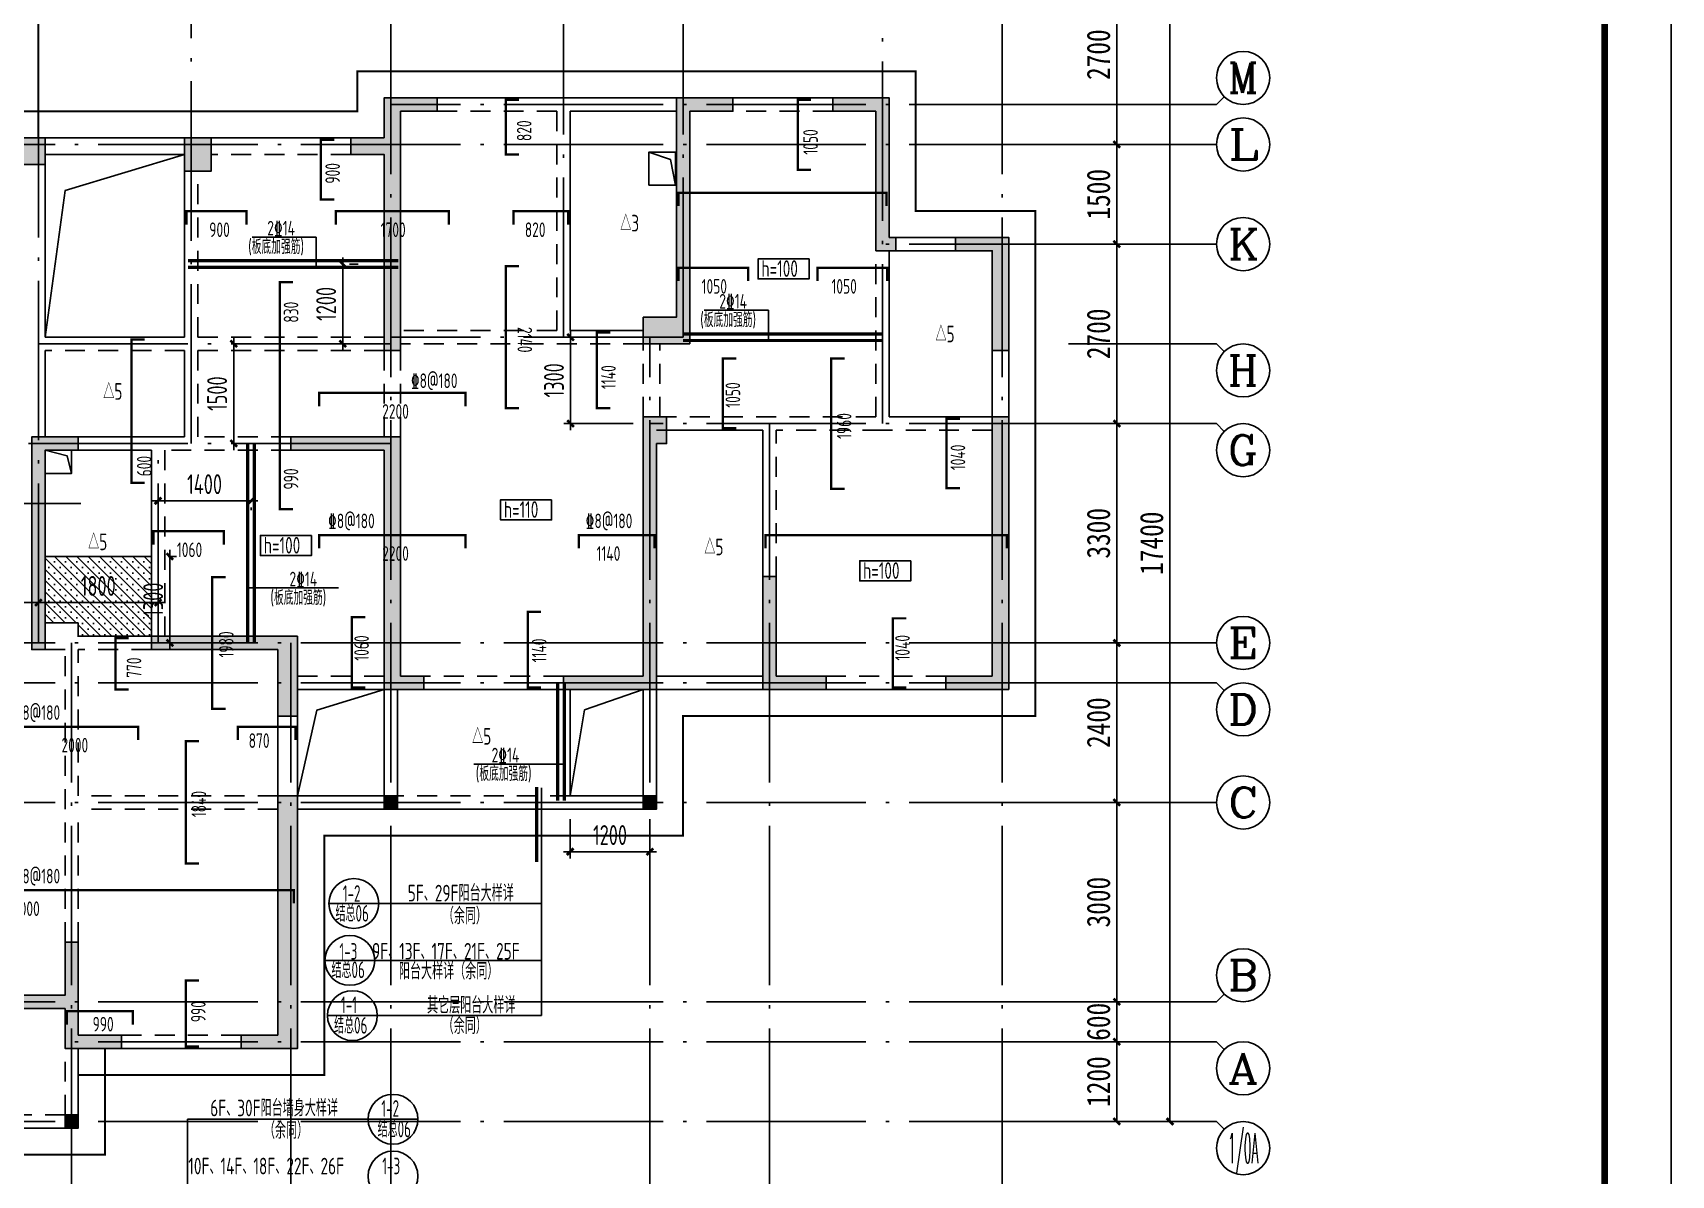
# Model space of a CAD drawing. Extents: x -144902 to 588294, y -160863 to 65494.
# Drawn here: x 206370 to 231021, y -28821 to -11632 of the extents above; entities that cross this region are included whole.
import ezdxf
from ezdxf.enums import TextEntityAlignment as Align

# ---------------------------------------------------------------- set-up
doc = ezdxf.new("R2010")
doc.units = 0
doc.header["$LTSCALE"] = 100
doc.linetypes.add('3', pattern=[5, 3, -2])
doc.linetypes.add('ACAD_ISO04W100', pattern=[30.5, 24, -3, 0.5, -3])
doc.layers.get('0').update_dxf_attribs({"linetype": 'CONTINUOUS'})
doc.layers.get('Defpoints').update_dxf_attribs({"linetype": 'CONTINUOUS'})
for name, color, linetype in [('1508', 2, 'CONTINUOUS'), ('AXIS', 3, 'CONTINUOUS'), ('AXIS_TEXT', 7, 'CONTINUOUS'), ('DIM', 3, 'CONTINUOUS'), ('DOTE', 253, 'ACAD_ISO04W100'), ('GZ', 7, 'CONTINUOUS'), ('HATCH', 254, 'CONTINUOUS'), ('j加强筋', 1, 'CONTINUOUS'), ('P排气道', 232, 'CONTINUOUS'), ('tk', 7, 'CONTINUOUS'), ('x线脚', 6, 'CONTINUOUS'), ('外包线', 1, 'CONTINUOUS'), ('板高差', 201, 'CONTINUOUS'), ('构件标注', 3, 'CONTINUOUS'), ('梁', 4, 'CONTINUOUS'), ('梁虚线', 134, '3'), ('楼板负筋钢筋', 1, 'CONTINUOUS'), ('砼墙', 3, 'CONTINUOUS'), ('索引', 7, 'CONTINUOUS'), ('钢筋', 94, 'CONTINUOUS'), ('门', 174, 'CONTINUOUS'), ('门虚线', 174, '3'), ('零厚板', 7, 'CONTINUOUS')]:
    doc.layers.add(name, color=color, linetype=linetype)
doc.styles.add('_HZTXT', font='complex.shx', dxfattribs={"width": 0.7, "bigfont": 'tssdchn.shx'})
doc.styles.add('COMPLEX', font='COMPLEX')
doc.styles.add('DIM_FONT', font='SIMHEI.TTF', dxfattribs={"width": 0.8})
doc.styles.get("Standard").update_dxf_attribs({"font": 'tssdeng.shx', "width": 0.7, "bigfont": 'tssdchn.shx'})
doc.styles.add('TSSD_Dimension', font='Tssdeng.shx', dxfattribs={"width": 0.7, "bigfont": 'tssdchn.shx'})
doc.dimstyles.new('_TCH_ARCH&&100', dxfattribs={"dimtxt": 350, "dimasz": 100, "dimexe": 250, "dimexo": 300, "dimgap": 100, "dimtad": 1, "dimdec": 0, "dimzin": 0, "dimdsep": 46, "dimtxsty": 'DIM_FONT', "dimblk": 'ARCHTICK', "dimcen": 0.09, "dimclrt": 7, "dimazin": 2, "dimtfac": 1, "dimtdec": 0, "dimtix": 1, "dimtmove": 2, "dimatfit": 3, "dimfxl": 1, "dimtolj": 1, "dimtzin": 0, "dimarcsym": 0})
doc.dimstyles.new('TSSD_100_100', dxfattribs={"dimtxt": 300, "dimasz": 100, "dimexe": 100, "dimexo": 250, "dimgap": 100, "dimtad": 1, "dimdec": 0, "dimzin": 0, "dimdsep": 46, "dimtxsty": 'TSSD_Dimension', "dimblk": 'ARCHTICK', "dimcen": 0, "dimdle": 100, "dimclrt": 7, "dimadec": 0, "dimazin": 0, "dimtfac": 1, "dimtdec": 0, "dimtix": 1, "dimtmove": 2, "dimatfit": 3, "dimfxl": 1, "dimtolj": 1, "dimtzin": 0, "dimarcsym": 0})

# ---------------------------------------------------------------- blocks, each defined once
blk = doc.blocks.new('A1tk')
at = {"layer": 'tk', "color": 5}
blk.add_lwpolyline([(0, 0), (0, 59400), (84100, 59400), (84100, 0)], close=True, dxfattribs=at)
at = {"layer": 'tk', "const_width": 100}
blk.add_lwpolyline([(2500, 1000), (83100, 1000), (83100, 58400), (2500, 58400)], close=True, dxfattribs=at)
blk = doc.blocks.new('_ArchTick')
at = {"color": 0, "linetype": 'ByBlock', "const_width": 0.4}
blk.add_lwpolyline([(-0.5, -0.5), (0.5, 0.5)], dxfattribs=at)
blk = doc.blocks.new('*D1322')
at = {"layer": 'Defpoints', "color": 0}
for p in [(209381, -16312), (209394, -16312), (209381, -17812)]:
    blk.add_point(p, dxfattribs=at)
at = {"layer": 'DIM', "color": 0, "lineweight": -2}
for p, q in [((209394, -17912), (209394, -16212)), ((209631, -16312), (209494, -16312)), ((209631, -17812), (209494, -17812))]:
    blk.add_line(p, q, dxfattribs=at)
at = {"layer": 'DIM', "color": 0, "lineweight": -2, "xscale": 100, "yscale": 100, "zscale": 100}
for p, rotation in [((209394, -16312), 90), ((209394, -17812), 270)]:
    blk.add_blockref('_ArchTick', p, dxfattribs=dict(at, rotation=rotation))
at = {"layer": 'DIM', "color": 7, "insert": (209144, -17062), "char_height": 300, "attachment_point": 5, "rotation": 90, "style": 'TSSD_Dimension'}
blk.add_mtext('\\A1;1500', dxfattribs=at)
blk = doc.blocks.new('*D1323')
at = {"layer": 'Defpoints', "color": 0}
for p in [(214462, -16212), (215655, -16212), (215655, -17512)]:
    blk.add_point(p, dxfattribs=at)
at = {"layer": 'DIM', "color": 0, "lineweight": -2}
for p, q in [((215405, -16212), (214362, -16212)), ((214462, -17612), (214462, -16112)), ((215405, -17512), (214362, -17512))]:
    blk.add_line(p, q, dxfattribs=at)
at = {"layer": 'DIM', "color": 0, "lineweight": -2, "xscale": 100, "yscale": 100, "zscale": 100}
for p, rotation in [((214462, -16212), 90), ((214462, -17512), 270)]:
    blk.add_blockref('_ArchTick', p, dxfattribs=dict(at, rotation=rotation))
at = {"layer": 'DIM', "color": 7, "insert": (214212, -16862), "char_height": 300, "attachment_point": 5, "rotation": 90, "style": 'TSSD_Dimension'}
blk.add_mtext('\\A1;1300', dxfattribs=at)
blk = doc.blocks.new('*D1327')
at = {"layer": 'Defpoints', "color": 0}
for p in [(214455, -23212), (215655, -23212), (214455, -23953)]:
    blk.add_point(p, dxfattribs=at)
at = {"layer": 'DIM', "color": 0, "lineweight": -2}
for p, q in [((214455, -23462), (214455, -24053)), ((215655, -23462), (215655, -24053)), ((215755, -23953), (214355, -23953))]:
    blk.add_line(p, q, dxfattribs=at)
at = {"layer": 'DIM', "color": 0, "lineweight": -2, "xscale": 100, "yscale": 100, "zscale": 100, "rotation": 180}
blk.add_blockref('_ArchTick', (214455, -23953), dxfattribs=at)
at = {"layer": 'DIM', "color": 0, "lineweight": -2, "xscale": 100, "yscale": 100, "zscale": 100}
blk.add_blockref('_ArchTick', (215655, -23953), dxfattribs=at)
at = {"layer": 'DIM', "color": 7, "insert": (215055, -23703), "char_height": 300, "attachment_point": 5, "style": 'TSSD_Dimension'}
blk.add_mtext('\\A1;1200', dxfattribs=at)
blk = doc.blocks.new('*D1344')
at = {"layer": 'Defpoints', "color": 0}
for p in [(206455, -20162), (206455, -20205), (208255, -20162)]:
    blk.add_point(p, dxfattribs=at)
at = {"layer": 'DIM', "color": 0, "lineweight": -2}
for p, q in [((208355, -20205), (206355, -20205)), ((206455, -20412), (206455, -20305)), ((208255, -20412), (208255, -20305))]:
    blk.add_line(p, q, dxfattribs=at)
at = {"layer": 'DIM', "color": 0, "lineweight": -2, "xscale": 100, "yscale": 100, "zscale": 100, "rotation": 180}
blk.add_blockref('_ArchTick', (206455, -20205), dxfattribs=at)
at = {"layer": 'DIM', "color": 0, "lineweight": -2, "xscale": 100, "yscale": 100, "zscale": 100}
blk.add_blockref('_ArchTick', (208255, -20205), dxfattribs=at)
at = {"layer": 'DIM', "color": 7, "insert": (207355, -19955), "char_height": 300, "attachment_point": 5, "style": 'TSSD_Dimension'}
blk.add_mtext('\\A1;1800', dxfattribs=at)
blk = doc.blocks.new('*D1328')
at = {"layer": 'Defpoints', "color": 0}
for p in [(205055, -19975), (205055, -20205), (206455, -19975)]:
    blk.add_point(p, dxfattribs=at)
at = {"layer": 'DIM', "color": 0, "lineweight": -2}
for p, q in [((206555, -20205), (204955, -20205)), ((205055, -20225), (205055, -20305)), ((206455, -20225), (206455, -20305))]:
    blk.add_line(p, q, dxfattribs=at)
at = {"layer": 'DIM', "color": 0, "lineweight": -2, "xscale": 100, "yscale": 100, "zscale": 100, "rotation": 180}
blk.add_blockref('_ArchTick', (205055, -20205), dxfattribs=at)
at = {"layer": 'DIM', "color": 0, "lineweight": -2, "xscale": 100, "yscale": 100, "zscale": 100}
blk.add_blockref('_ArchTick', (206455, -20205), dxfattribs=at)
at = {"layer": 'DIM', "color": 7, "insert": (205755, -19955), "char_height": 300, "attachment_point": 5, "style": 'TSSD_Dimension'}
blk.add_mtext('\\A1;1400', dxfattribs=at)
blk = doc.blocks.new('*D1337')
at = {"layer": 'Defpoints', "color": 0}
for p in [(208155, -19512), (208155, -20812), (208432, -20812)]:
    blk.add_point(p, dxfattribs=at)
at = {"layer": '外包线', "color": 0, "lineweight": -2}
for p, q in [((208432, -19412), (208432, -20912)), ((208405, -19512), (208532, -19512)), ((208405, -20812), (208532, -20812))]:
    blk.add_line(p, q, dxfattribs=at)
at = {"layer": '外包线', "color": 0, "lineweight": -2, "xscale": 100, "yscale": 100, "zscale": 100}
for p, rotation in [((208432, -19512), 90), ((208432, -20812), 270)]:
    blk.add_blockref('_ArchTick', p, dxfattribs=dict(at, rotation=rotation))
at = {"layer": '外包线', "color": 7, "insert": (208182, -20162), "char_height": 300, "attachment_point": 5, "rotation": 90, "style": 'TSSD_Dimension'}
blk.add_mtext('\\A1;1300', dxfattribs=at)
blk = doc.blocks.new('*D1338')
at = {"layer": 'Defpoints', "color": 0}
for p in [(211017, -15112), (211017, -16312), (211034, -16312)]:
    blk.add_point(p, dxfattribs=at)
at = {"layer": 'j加强筋', "color": 0, "lineweight": -2}
for p, q in [((211034, -15012), (211034, -16412)), ((211267, -15112), (211134, -15112)), ((211267, -16312), (211134, -16312))]:
    blk.add_line(p, q, dxfattribs=at)
at = {"layer": 'j加强筋', "color": 0, "lineweight": -2, "xscale": 100, "yscale": 100, "zscale": 100}
for p, rotation in [((211034, -15112), 90), ((211034, -16312), 270)]:
    blk.add_blockref('_ArchTick', p, dxfattribs=dict(at, rotation=rotation))
at = {"layer": 'j加强筋', "color": 7, "insert": (210784, -15712), "char_height": 300, "attachment_point": 5, "rotation": 90, "style": 'TSSD_Dimension'}
blk.add_mtext('\\A1;1200', dxfattribs=at)
blk = doc.blocks.new('*D1339')
at = {"layer": 'Defpoints', "color": 0}
for p in [(208255, -18564), (208255, -18674), (209655, -18566)]:
    blk.add_point(p, dxfattribs=at)
at = {"layer": 'j加强筋', "color": 0, "lineweight": -2}
for p, q in [((209755, -18674), (208155, -18674)), ((208255, -18814), (208255, -18774)), ((209655, -18816), (209655, -18774))]:
    blk.add_line(p, q, dxfattribs=at)
at = {"layer": 'j加强筋', "color": 0, "lineweight": -2, "xscale": 100, "yscale": 100, "zscale": 100, "rotation": 180}
blk.add_blockref('_ArchTick', (208255, -18674), dxfattribs=at)
at = {"layer": 'j加强筋', "color": 0, "lineweight": -2, "xscale": 100, "yscale": 100, "zscale": 100}
blk.add_blockref('_ArchTick', (209655, -18674), dxfattribs=at)
at = {"layer": 'j加强筋', "color": 7, "insert": (208955, -18424), "char_height": 300, "attachment_point": 5, "style": 'TSSD_Dimension'}
blk.add_mtext('\\A1;1400', dxfattribs=at)
blk = doc.blocks.new('2012120710010639')
at = {"layer": 'P排气道', "linetype": 'ByBlock'}
blk.add_lwpolyline([(400, 5400), (400, 5900), (0, 5900), (0, 5400)], close=True, dxfattribs=at)
blk.add_lwpolyline([(400, 5900), (77, 5789), (0, 5400)], dxfattribs=at)
at = {"layer": 'P排气道', "linetype": 'ByBlock', "elevation": 0}
blk.add_lwpolyline([(9485, 1065), (9085, 1065), (9085, 1415), (9485, 1415)], close=True, dxfattribs=at)
blk.add_lwpolyline([(9485, 1415), (9151, 1329), (9085, 1065)], dxfattribs=at)
blk = doc.blocks.new('*D1659')
at = {"layer": 'AXIS', "color": 0, "lineweight": -2}
for p, q in [((44461, 5875), (45136, 5875)), ((44886, 4675), (44886, 5875)), ((44461, 4675), (45136, 4675))]:
    blk.add_line(p, q, dxfattribs=at)
at = {"layer": 'Defpoints', "color": 0}
for p in [(44161, 5875), (44886, 5875), (44161, 4675)]:
    blk.add_point(p, dxfattribs=at)
at = {"layer": 'AXIS', "color": 0, "lineweight": -2, "xscale": 100, "yscale": 100, "zscale": 100}
for p, rotation in [((44886, 5875), 90), ((44886, 4675), 270)]:
    blk.add_blockref('_ArchTick', p, dxfattribs=dict(at, rotation=rotation))
at = {"layer": 'AXIS', "color": 7, "insert": (44611, 5275), "char_height": 350, "attachment_point": 5, "rotation": 90, "style": 'DIM_FONT'}
blk.add_mtext('\\A1;1200', dxfattribs=at)
blk = doc.blocks.new('*D1660')
at = {"layer": 'AXIS', "color": 0, "lineweight": -2}
for p, q in [((44461, 6475), (45136, 6475)), ((44886, 6475), (44886, 6575)), ((44886, 5875), (44886, 6475)), ((44461, 5875), (45136, 5875)), ((44886, 5875), (44886, 5775))]:
    blk.add_line(p, q, dxfattribs=at)
at = {"layer": 'Defpoints', "color": 0}
for p in [(44161, 6475), (44886, 6475), (44161, 5875)]:
    blk.add_point(p, dxfattribs=at)
at = {"layer": 'AXIS', "color": 0, "lineweight": -2, "xscale": 100, "yscale": 100, "zscale": 100}
for p, rotation in [((44886, 6475), 270), ((44886, 5875), 90)]:
    blk.add_blockref('_ArchTick', p, dxfattribs=dict(at, rotation=rotation))
at = {"layer": 'AXIS', "color": 7, "insert": (44611, 6175), "char_height": 350, "attachment_point": 5, "rotation": 90, "style": 'DIM_FONT'}
blk.add_mtext('\\A1;600', dxfattribs=at)
blk = doc.blocks.new('*D1661')
at = {"layer": 'AXIS', "color": 0, "lineweight": -2}
for p, q in [((44461, 9475), (45136, 9475)), ((44886, 6475), (44886, 9475)), ((44461, 6475), (45136, 6475))]:
    blk.add_line(p, q, dxfattribs=at)
at = {"layer": 'Defpoints', "color": 0}
for p in [(44161, 9475), (44886, 9475), (44161, 6475)]:
    blk.add_point(p, dxfattribs=at)
at = {"layer": 'AXIS', "color": 0, "lineweight": -2, "xscale": 100, "yscale": 100, "zscale": 100}
for p, rotation in [((44886, 9475), 90), ((44886, 6475), 270)]:
    blk.add_blockref('_ArchTick', p, dxfattribs=dict(at, rotation=rotation))
at = {"layer": 'AXIS', "color": 7, "insert": (44611, 7975), "char_height": 350, "attachment_point": 5, "rotation": 90, "style": 'DIM_FONT'}
blk.add_mtext('\\A1;3000', dxfattribs=at)
blk = doc.blocks.new('*D1662')
at = {"layer": 'AXIS', "color": 0, "lineweight": -2}
for p, q in [((44461, 11875), (45136, 11875)), ((44886, 9475), (44886, 11875)), ((44461, 9475), (45136, 9475))]:
    blk.add_line(p, q, dxfattribs=at)
at = {"layer": 'Defpoints', "color": 0}
for p in [(44161, 11875), (44886, 11875), (44161, 9475)]:
    blk.add_point(p, dxfattribs=at)
at = {"layer": 'AXIS', "color": 0, "lineweight": -2, "xscale": 100, "yscale": 100, "zscale": 100}
for p, rotation in [((44886, 11875), 90), ((44886, 9475), 270)]:
    blk.add_blockref('_ArchTick', p, dxfattribs=dict(at, rotation=rotation))
at = {"layer": 'AXIS', "color": 7, "insert": (44611, 10675), "char_height": 350, "attachment_point": 5, "rotation": 90, "style": 'DIM_FONT'}
blk.add_mtext('\\A1;2400', dxfattribs=at)
blk = doc.blocks.new('*D1663')
at = {"layer": 'AXIS', "color": 0, "lineweight": -2}
for p, q in [((44461, 15175), (45136, 15175)), ((44886, 11875), (44886, 15175)), ((44461, 11875), (45136, 11875))]:
    blk.add_line(p, q, dxfattribs=at)
at = {"layer": 'Defpoints', "color": 0}
for p in [(44161, 15175), (44886, 15175), (44161, 11875)]:
    blk.add_point(p, dxfattribs=at)
at = {"layer": 'AXIS', "color": 0, "lineweight": -2, "xscale": 100, "yscale": 100, "zscale": 100}
for p, rotation in [((44886, 15175), 90), ((44886, 11875), 270)]:
    blk.add_blockref('_ArchTick', p, dxfattribs=dict(at, rotation=rotation))
at = {"layer": 'AXIS', "color": 7, "insert": (44611, 13525), "char_height": 350, "attachment_point": 5, "rotation": 90, "style": 'DIM_FONT'}
blk.add_mtext('\\A1;3300', dxfattribs=at)
blk = doc.blocks.new('*D1664')
at = {"layer": 'AXIS', "color": 0, "lineweight": -2}
for p, q in [((44461, 17875), (45136, 17875)), ((44886, 15175), (44886, 17875)), ((44461, 15175), (45136, 15175))]:
    blk.add_line(p, q, dxfattribs=at)
at = {"layer": 'Defpoints', "color": 0}
for p in [(44161, 17875), (44886, 17875), (44161, 15175)]:
    blk.add_point(p, dxfattribs=at)
at = {"layer": 'AXIS', "color": 0, "lineweight": -2, "xscale": 100, "yscale": 100, "zscale": 100}
for p, rotation in [((44886, 17875), 90), ((44886, 15175), 270)]:
    blk.add_blockref('_ArchTick', p, dxfattribs=dict(at, rotation=rotation))
at = {"layer": 'AXIS', "color": 7, "insert": (44611, 16525), "char_height": 350, "attachment_point": 5, "rotation": 90, "style": 'DIM_FONT'}
blk.add_mtext('\\A1;2700', dxfattribs=at)
blk = doc.blocks.new('*D1665')
at = {"layer": 'AXIS', "color": 0, "lineweight": -2}
for p, q in [((44461, 19375), (45136, 19375)), ((44886, 17875), (44886, 19375)), ((44461, 17875), (45136, 17875))]:
    blk.add_line(p, q, dxfattribs=at)
at = {"layer": 'Defpoints', "color": 0}
for p in [(44161, 19375), (44886, 19375), (44161, 17875)]:
    blk.add_point(p, dxfattribs=at)
at = {"layer": 'AXIS', "color": 0, "lineweight": -2, "xscale": 100, "yscale": 100, "zscale": 100}
for p, rotation in [((44886, 19375), 90), ((44886, 17875), 270)]:
    blk.add_blockref('_ArchTick', p, dxfattribs=dict(at, rotation=rotation))
at = {"layer": 'AXIS', "color": 7, "insert": (44611, 18625), "char_height": 350, "attachment_point": 5, "rotation": 90, "style": 'DIM_FONT'}
blk.add_mtext('\\A1;1500', dxfattribs=at)
blk = doc.blocks.new('*D1666')
at = {"layer": 'AXIS', "color": 0, "lineweight": -2}
for p, q in [((44461, 22075), (45136, 22075)), ((44886, 19375), (44886, 22075)), ((44461, 19375), (45136, 19375))]:
    blk.add_line(p, q, dxfattribs=at)
at = {"layer": 'Defpoints', "color": 0}
for p in [(44161, 22075), (44886, 22075), (44161, 19375)]:
    blk.add_point(p, dxfattribs=at)
at = {"layer": 'AXIS', "color": 0, "lineweight": -2, "xscale": 100, "yscale": 100, "zscale": 100}
for p, rotation in [((44886, 22075), 90), ((44886, 19375), 270)]:
    blk.add_blockref('_ArchTick', p, dxfattribs=dict(at, rotation=rotation))
at = {"layer": 'AXIS', "color": 7, "insert": (44611, 20725), "char_height": 350, "attachment_point": 5, "rotation": 90, "style": 'DIM_FONT'}
blk.add_mtext('\\A1;2700', dxfattribs=at)
blk = doc.blocks.new('*D1667')
at = {"layer": 'AXIS', "color": 0, "lineweight": -2}
for p, q in [((44461, 22075), (45936, 22075)), ((45686, 4675), (45686, 22075)), ((44461, 4675), (45936, 4675))]:
    blk.add_line(p, q, dxfattribs=at)
at = {"layer": 'Defpoints', "color": 0}
for p in [(44161, 22075), (45686, 22075), (44161, 4675, 0)]:
    blk.add_point(p, dxfattribs=at)
at = {"layer": 'AXIS', "color": 0, "lineweight": -2, "xscale": 100, "yscale": 100, "zscale": 100}
for p, rotation in [((45686, 22075), 90), ((45686, 4675), 270)]:
    blk.add_blockref('_ArchTick', p, dxfattribs=dict(at, rotation=rotation))
at = {"layer": 'AXIS', "color": 7, "insert": (45411, 13375), "char_height": 350, "attachment_point": 5, "rotation": 90, "style": 'DIM_FONT'}
blk.add_mtext('\\A1;17400', dxfattribs=at)
blk = doc.blocks.new('_AXISO')
blk.add_circle((0, 0), 0.5)
at = {"layer": 'AXIS_TEXT', "style": 'COMPLEX', "width": 1.041667}
blk.add_attdef('A', text='', height=0.56, dxfattribs=at).set_placement((-0.25, -0.28), (0.25, -0.28), align=Align.FIT)
blk = doc.blocks.new('2012122714531000')
at = {"layer": 'HATCH'}
blk.add_hatch(color=256, dxfattribs=at).paths.add_polyline_path([(0, 200), (200, 200), (200, 0), (0, 0)])
at = {"layer": 'GZ'}
blk.add_lwpolyline([(0, 200), (200, 200), (200, 0), (0, 0)], close=True, dxfattribs=at)
blk = doc.blocks.new('2012122621245179')
at = {"layer": 'HATCH'}
for points in [[(28261.4, 22175), (28261.4, 19475), (28761.4, 19475), (28761.4, 19075), (28061.4, 19075), (28061.4, 21975), (27261.4, 21975), (27261.4, 22175)], [(34661.4, 20075), (33861.4, 20075), (33861.4, 19475), (33361.4, 19475), (33361.4, 19225), (33861.4, 19225), (33861.4, 16275), (34111.4, 16275), (34111.4, 19875), (34661.4, 19875)], [(38461.4, 19875), (38461.4, 16375), (37761.4, 16375), (37761.4, 16775), (38261.4, 16775), (38261.4, 20075), (39111.4, 20075), (39111.4, 19875)], [(41261.4, 19875), (41261.4, 17775), (41561.4, 17775), (41561.4, 17975), (41461.4, 17975), (41461.4, 20075), (40611.4, 20075), (40611.4, 19875)], [(30861.4, 19475), (31261.4, 19475), (31261.4, 18975), (30861.4, 18975)], [(43011.4, 16275), (43261.4, 16275), (43261.4, 17975), (42461.4, 17975), (42461.4, 17775), (43011.4, 17775)], [(37761.4, 11375), (37761.4, 15275), (38111.4, 15275), (38111.4, 14875), (37961.4, 14875), (37961.4, 11175), (36561.4, 11175), (36561.4, 11375)], [(43011.4, 11375), (42311.4, 11375), (42311.4, 11175), (43261.4, 11175), (43261.4, 15275), (43011.4, 15275)], [(28761.4, 14775), (29261.5, 14775), (29261.5, 14975), (28561.4, 14975), (28561.4, 11775), (28761.4, 11775)], [(34111.4, 11375), (34111.4, 14975), (32461.4, 14975), (32461.4, 14775), (33861.4, 14775), (33861.4, 11175), (34461.4, 11175), (34461.4, 11375)], [(39561.4, 11175), (40511.4, 11175), (40511.4, 11375), (39761.4, 11375), (39761.4, 12875), (39561.4, 12875)], [(32561.4, 11975), (30361.4, 11975), (30361.4, 11775), (32261.4, 11775), (32261.4, 10775), (32561.4, 10775)], [(32261.4, 5975), (31711.4, 5975), (31711.4, 5775), (32561.4, 5775), (32561.4, 9575), (32261.4, 9575)], [(28311.4, 6575), (28311.4, 6375), (29061.4, 6375), (29061.4, 5775.4), (29911.4, 5775.4), (29911.4, 5975.4), (29261.4, 5975.4), (29261.4, 6575), (29261.4, 7375), (29061.4, 7375), (29061.4, 6575)]]:
    blk.add_hatch(color=256, dxfattribs=at).paths.add_polyline_path(points)
at = {"layer": 'AXIS'}
for p, q in [((44161.4, 19975, 0), (46386.4, 19975, 0)), ((46503.5, 20092.2, 0), (46386.4, 19975, 0)), ((44161.4, 19375, 0), (46386.4, 19375, 0)), ((44161.4, 17875, 0), (46386.4, 17875, 0)), ((44161.4, 16375, 0), (46386.4, 16375, 0)), ((46503.5, 16257.8, 0), (46386.4, 16375, 0)), ((44161.4, 15175, 0), (46386.4, 15175, 0)), ((46503.5, 15057.8, 0), (46386.4, 15175, 0)), ((28434.3, 13975, 0), (29299.5, 13975, 0)), ((44161.4, 11875, 0), (46386.4, 11875, 0)), ((44161.4, 11275, 0), (46386.4, 11275, 0)), ((46503.5, 11157.8, 0), (46386.4, 11275, 0)), ((44161.4, 9475, 0), (46386.4, 9475, 0)), ((44161.4, 6475, 0), (46386.4, 6475, 0)), ((46503.5, 6592.2, 0), (46386.4, 6475, 0)), ((44161.4, 5875, 0), (46386.4, 5875, 0)), ((46503.5, 5757.8, 0), (46386.4, 5875, 0)), ((44161.4, 4675, 0), (46386.4, 4675, 0)), ((46503.5, 4557.8, 0), (46386.4, 4675, 0))]:
    blk.add_line(p, q, dxfattribs=at)
at = {"layer": 'DOTE'}
for p, q in [((28661.4, 11875, 0), (28661.4, 23075, 0)), ((30961.4, 14875, 0), (30961.4, 23075, 0)), ((33961.4, 3675, 0), (33961.4, 23075, 0)), ((36561.4, 16475, 0), (36561.4, 23075, 0)), ((38361.4, 16475, 0), (38361.4, 23075, 0)), ((41361.4, 15175, 0), (41361.4, 23075, 0)), ((43161.4, 3675, 0), (43161.4, 23075, 0)), ((44161.4, 19975, 0), (33961.4, 19975, 0)), ((44161.4, 19375, 0), (8661.4, 19375, 0)), ((44161.4, 17875, 0), (41361.4, 17875, 0)), ((33961.4, 16375, 0), (28661.4, 16375, 0)), ((38361.4, 16475, 0), (33961.4, 16475, 0)), ((37861.4, 3675, 0), (37861.4, 16475, 0)), ((44161.4, 15175, 0), (37861.4, 15175, 0)), ((39661.4, 3675, 0), (39661.4, 15175, 0)), ((33961.4, 14875, 0), (3461.4, 14875, 0)), ((30461.4, 11875), (30461.4, 14875)), ((44161.4, 11875, 0), (16261.4, 11875, 0)), ((29161.4, 3675, 0), (29161.4, 11875, 0)), ((32461.4, 3675, 0), (32461.4, 11875, 0)), ((44161.4, 11875, 0), (39661.4, 11875, 0)), ((44161.4, 11275, 0), (3061.4, 11275, 0)), ((44161.4, 9475, 0), (3061.4, 9475, 0)), ((44161.4, 6475, 0), (3061.4, 6475, 0)), ((44161.4, 5875, 0), (29161.4, 5875, 0)), ((44161.4, 4675, 0), (3061.4, 4675, 0))]:
    blk.add_line(p, q, dxfattribs=at)
at = {"layer": '梁'}
for p, q in [((36561.4, 20075), (34661.4, 20075)), ((38261.4, 20075), (36561.4, 20075)), ((40611.4, 20075), (39111.4, 20075)), ((36661.4, 16575), (36661.4, 19875)), ((38261.4, 19875), (36661.4, 19875)), ((30861.4, 19475), (28761.4, 19475)), ((33361.4, 19475), (31261.4, 19475)), ((30861.4, 19225), (28761.4, 19225)), ((28761.4, 16475), (28761.4, 19075)), ((30861.4, 16475), (30861.4, 18975)), ((41461.4, 15275), (41461.4, 17775)), ((37761.4, 16575), (36661.4, 16575)), ((30861.4, 16475), (28761.4, 16475)), ((28761.4, 14975), (28761.4, 16275)), ((30861.4, 14975), (30861.4, 16275)), ((39561.4, 15075), (37961.4, 15075)), ((39561.4, 12875), (39561.4, 15075)), ((43011.4, 15275), (41461.4, 15275)), ((30461.4, 14975), (29261.5, 14975)), ((30861.4, 14975), (30461.4, 14975)), ((30361.4, 14775), (29261.5, 14775)), ((30361.4, 11975), (30361.4, 14775)), ((29261.4, 12175), (28761.4, 12175)), ((29261.4, 11975), (29261.4, 12175)), ((30361.4, 11975), (29261.4, 11975)), ((39561.4, 11375), (37961.4, 11375)), ((33861.4, 11175), (32561.4, 11175)), ((33861.4, 9375), (33861.4, 11175)), ((34061.4, 9375), (34061.4, 11175)), ((36561.4, 11175), (34461.4, 11175)), ((39561.4, 11175), (37961.4, 11175)), ((42311.4, 11175), (40511.4, 11175)), ((33861.4, 9375), (34061.4, 9375)), ((31711.4, 5775), (29911.4, 5775.4))]:
    blk.add_line(p, q, dxfattribs=at)
at = {"layer": '梁', "color": 210}
for p, q in [((42461.4, 17975), (41561.4, 17975)), ((42461.4, 17775), (41561.4, 17775)), ((36661.4, 9575), (36661.4, 11175)), ((37761.4, 9575), (37761.4, 11175)), ((37961.4, 9375), (37961.4, 11175)), ((33861.4, 9575), (32561.4, 9575)), ((33861.4, 9375), (32561.4, 9375)), ((36661.4, 9375), (34061.4, 9375)), ((37761.4, 9575), (36661.4, 9575)), ((37961.4, 9375), (36661.4, 9375)), ((29261.4, 4575), (29261.4, 5775.4)), ((29261.4, 4575), (23261.4, 4575))]:
    blk.add_line(p, q, dxfattribs=at)
at = {"layer": '梁虚线'}
for p, q in [((36461.4, 19875), (34661.4, 19875)), ((36461.4, 16575), (36461.4, 19875)), ((40611.4, 19875), (39111.4, 19875)), ((33361.4, 19225), (31261.4, 19225)), ((31061.4, 16475), (31061.4, 18975)), ((41261.4, 15275), (41261.4, 17775)), ((36461.4, 16575), (34111.4, 16575)), ((30861.4, 16275), (28761.4, 16275)), ((33861.4, 16475), (31061.4, 16475)), ((33861.4, 16275), (31061.4, 16275)), ((31061.4, 14975), (31061.4, 16275)), ((33861.4, 14975), (33861.4, 16275)), ((34111.4, 14975), (34111.4, 16375)), ((37761.4, 16375), (34111.4, 16375)), ((37761.4, 15275), (37761.4, 16375)), ((38011.4, 15275), (38011.4, 16375)), ((41261.4, 15275), (37961.4, 15275)), ((39761.4, 12875), (39761.4, 15075)), ((41361.4, 15075), (39761.4, 15075)), ((43011.4, 15075), (41361.4, 15075)), ((32461.4, 14975), (31061.4, 14975)), ((30561.4, 11975), (30561.4, 14775)), ((32461.4, 14775), (30561.4, 14775)), ((29061.4, 11775), (28761.4, 11775)), ((29061.4, 7375), (29061.4, 11775)), ((30361.4, 11775), (29261.4, 11775)), ((29261.4, 9575), (29261.4, 11775)), ((33861.4, 11375), (32561.4, 11375)), ((36561.4, 11375), (34461.4, 11375)), ((42311.4, 11375), (40511.4, 11375)), ((32261.4, 9575), (29261.4, 9575)), ((32261.4, 9375), (29261.4, 9375)), ((29261.4, 7375), (29261.4, 9375)), ((31711.4, 5975), (29911.4, 5975.4))]:
    blk.add_line(p, q, dxfattribs=at)
at = {"layer": '梁虚线', "color": 210}
for p, q in [((36661.4, 9575), (34061.4, 9575)), ((29061.4, 4775), (29061.4, 5775.4)), ((29061.4, 4775), (25661.4, 4775))]:
    blk.add_line(p, q, dxfattribs=at)
at = {"layer": '砼墙'}
for points in [[(28261.4, 22175), (28261.4, 19475), (28761.4, 19475), (28761.4, 19075), (28061.4, 19075), (28061.4, 21975), (27261.4, 21975), (27261.4, 22175)], [(34661.4, 20075), (33861.4, 20075), (33861.4, 19475), (33361.4, 19475), (33361.4, 19225), (33861.4, 19225), (33861.4, 16275), (34111.4, 16275), (34111.4, 19875), (34661.4, 19875)], [(38461.4, 19875), (38461.4, 16375), (37761.4, 16375), (37761.4, 16775), (38261.4, 16775), (38261.4, 20075), (39111.4, 20075), (39111.4, 19875)], [(41261.4, 19875), (41261.4, 17775), (41561.4, 17775), (41561.4, 17975), (41461.4, 17975), (41461.4, 20075), (40611.4, 20075), (40611.4, 19875)], [(30861.4, 19475), (31261.4, 19475), (31261.4, 18975), (30861.4, 18975)], [(43011.4, 16275), (43261.4, 16275), (43261.4, 17975), (42461.4, 17975), (42461.4, 17775), (43011.4, 17775)], [(37761.4, 11375), (37761.4, 15275), (38111.4, 15275), (38111.4, 14875), (37961.4, 14875), (37961.4, 11175), (36561.4, 11175), (36561.4, 11375)], [(43011.4, 11375), (42311.4, 11375), (42311.4, 11175), (43261.4, 11175), (43261.4, 15275), (43011.4, 15275)], [(28761.4, 14775), (29261.5, 14775), (29261.5, 14975), (28561.4, 14975), (28561.4, 11775), (28761.4, 11775)], [(34111.4, 11375), (34111.4, 14975), (32461.4, 14975), (32461.4, 14775), (33861.4, 14775), (33861.4, 11175), (34461.4, 11175), (34461.4, 11375)], [(39561.4, 11175), (40511.4, 11175), (40511.4, 11375), (39761.4, 11375), (39761.4, 12875), (39561.4, 12875)], [(32561.4, 11975), (30361.4, 11975), (30361.4, 11775), (32261.4, 11775), (32261.4, 10775), (32561.4, 10775)], [(32261.4, 5975), (31711.4, 5975), (31711.4, 5775), (32561.4, 5775), (32561.4, 9575), (32261.4, 9575)], [(28311.4, 6575), (28311.4, 6375), (29061.4, 6375), (29061.4, 5775.4), (29911.4, 5775.4), (29911.4, 5975.4), (29261.4, 5975.4), (29261.4, 6575), (29261.4, 7375), (29061.4, 7375), (29061.4, 6575)]]:
    blk.add_lwpolyline(points, close=True, dxfattribs=at)
at = {"layer": '门'}
for p, q in [((43011.4, 15175), (43011.4, 16175)), ((43261.4, 15175), (43261.4, 16175)), ((32261.4, 9475), (32261.4, 10775)), ((32561.4, 9475), (32561.4, 10775))]:
    blk.add_line(p, q, dxfattribs=at)
at = {"layer": '门虚线'}
for p, q in [((43011.4, 15175), (43011.4, 16275)), ((43261.4, 15175), (43261.4, 16275)), ((32261.4, 9475), (32261.4, 10775)), ((32561.4, 9475), (32561.4, 10775))]:
    blk.add_line(p, q, dxfattribs=at)
at = {"layer": '零厚板'}
for points in [[(30861.4, 19225), (29064.4, 18682.9), (28761.4, 16475)], [(33861.4, 11175), (32851.5, 10865.3), (32561.4, 9575)], [(37761.4, 11175), (36879, 10866.7), (36661.4, 9575)]]:
    blk.add_lwpolyline(points, dxfattribs=at)
at = {"xscale": -1}
blk.add_blockref('2012120710010639', (38246.4, 13360, 0), dxfattribs=at)
at = {"layer": 'AXIS'}
ref = blk.add_blockref('_AXISO', (46786.4, 20375, 0), dxfattribs=dict(at, xscale=800, yscale=800, zscale=800))
ref.add_attrib('A', 'M', dxfattribs={"layer": 'AXIS_TEXT', "height": 452.5, "style": '_HZTXT'}).set_placement((46560.1, 20148.7, 0), (47012.6, 20148.7, 0), align=Align.FIT)
ref = blk.add_blockref('_AXISO', (46786.4, 19375, 0), dxfattribs=dict(at, xscale=800, yscale=800, zscale=800))
ref.add_attrib('A', 'L', dxfattribs={"layer": 'AXIS_TEXT', "height": 452.5, "style": '_HZTXT', "width": 1.4}).set_placement((46560.1, 19148.7, 0), (47012.6, 19148.7, 0), align=Align.FIT)
ref = blk.add_blockref('_AXISO', (46786.4, 17875, 0), dxfattribs=dict(at, xscale=800, yscale=800, zscale=800))
ref.add_attrib('A', 'K', dxfattribs={"layer": 'AXIS_TEXT', "height": 452.5, "style": '_HZTXT', "width": 1.105263}).set_placement((46560.1, 17648.7, 0), (47012.6, 17648.7, 0), align=Align.FIT)
ref = blk.add_blockref('_AXISO', (46786.4, 15975, 0), dxfattribs=dict(at, xscale=800, yscale=800, zscale=800))
ref.add_attrib('A', 'H', dxfattribs={"layer": 'AXIS_TEXT', "height": 452.5, "style": '_HZTXT', "width": 1.05}).set_placement((46560.1, 15748.7, 0), (47012.6, 15748.7, 0), align=Align.FIT)
ref = blk.add_blockref('_AXISO', (46786.4, 14775, 0), dxfattribs=dict(at, xscale=800, yscale=800, zscale=800))
ref.add_attrib('A', 'G', dxfattribs={"layer": 'AXIS_TEXT', "height": 452.5, "style": '_HZTXT', "width": 1.166667}).set_placement((46560.1, 14548.7, 0), (47012.6, 14548.7, 0), align=Align.FIT)
ref = blk.add_blockref('_AXISO', (46786.4, 11875, 0), dxfattribs=dict(at, xscale=800, yscale=800, zscale=800))
ref.add_attrib('A', 'E', dxfattribs={"layer": 'AXIS_TEXT', "height": 452.5, "style": '_HZTXT', "width": 1.3125}).set_placement((46560.1, 11648.7, 0), (47012.6, 11648.7, 0), align=Align.FIT)
ref = blk.add_blockref('_AXISO', (46786.4, 10875, 0), dxfattribs=dict(at, xscale=800, yscale=800, zscale=800))
ref.add_attrib('A', 'D', dxfattribs={"layer": 'AXIS_TEXT', "height": 452.5, "style": '_HZTXT', "width": 1.235294}).set_placement((46560.1, 10648.7, 0), (47012.6, 10648.7, 0), align=Align.FIT)
ref = blk.add_blockref('_AXISO', (46786.4, 9475, 0), dxfattribs=dict(at, xscale=800, yscale=800, zscale=800))
ref.add_attrib('A', 'C', dxfattribs={"layer": 'AXIS_TEXT', "height": 452.5, "style": '_HZTXT', "width": 1.4}).set_placement((46560.1, 9248.7, 0), (47012.6, 9248.7, 0), align=Align.FIT)
ref = blk.add_blockref('_AXISO', (46786.4, 6875, 0), dxfattribs=dict(at, xscale=800, yscale=800, zscale=800))
ref.add_attrib('A', 'B', dxfattribs={"layer": 'AXIS_TEXT', "height": 452.5, "style": '_HZTXT', "width": 1.235294}).set_placement((46560.1, 6648.7, 0), (47012.6, 6648.7, 0), align=Align.FIT)
ref = blk.add_blockref('_AXISO', (46786.4, 5475, 0), dxfattribs=dict(at, xscale=800, yscale=800, zscale=800))
ref.add_attrib('A', 'A', dxfattribs={"layer": 'AXIS_TEXT', "height": 452.5, "style": '_HZTXT', "width": 1.166667}).set_placement((46560.1, 5248.7, 0), (47012.6, 5248.7, 0), align=Align.FIT)
ref = blk.add_blockref('_AXISO', (46786.4, 4275, 0), dxfattribs=dict(at, xscale=800, yscale=800, zscale=800))
ref.add_attrib('A', '1/0A', dxfattribs={"layer": 'AXIS_TEXT', "height": 452.55, "style": '_HZTXT', "width": 0.28}).set_placement((46560.1, 4048.7, 0), (47012.6, 4048.7, 0), align=Align.FIT)
at = {"layer": 'HATCH'}
for p in [(33861.4, 9375), (37761.4, 9375), (29061.4, 4575)]:
    blk.add_blockref('2012122714531000', p, dxfattribs=at)
at = {"layer": 'AXIS'}
for p1, p2, distance, picture, middle in [((44161.4, 19375, 0), (44161.4, 22075, 0), -725, '*D1666', (44611.4, 20725, 0)), ((44161.4, 4675, 0), (44161.4, 22075, 0), -1525, '*D1667', (45411.4, 13375, 0)), ((44161.4, 17875, 0), (44161.4, 19375, 0), -725, '*D1665', (44611.4, 18625, 0)), ((44161.4, 15175, 0), (44161.4, 17875, 0), -725, '*D1664', (44611.4, 16525, 0)), ((44161.4, 11875, 0), (44161.4, 15175, 0), -725, '*D1663', (44611.4, 13525, 0)), ((44161.4, 9475, 0), (44161.4, 11875, 0), -725, '*D1662', (44611.4, 10675, 0)), ((44161.4, 6475, 0), (44161.4, 9475, 0), -725, '*D1661', (44611.4, 7975, 0)), ((44161.4, 5875, 0), (44161.4, 6475, 0), -725, '*D1660', (44611.4, 6175, 0)), ((44161.4, 4675, 0), (44161.4, 5875, 0), -725, '*D1659', (44611.4, 5275, 0))]:
    dim = blk.add_aligned_dim(p1=p1, p2=p2, distance=distance, dimstyle='_TCH_ARCH&&100', dxfattribs=at)
    dim.commit()
    dim.dimension.update_dxf_attribs({"geometry": picture, "text_midpoint": middle})

msp = doc.modelspace()

# ---------------------------------------------------------------- hatches: boundary and pattern name
at = {"layer": '外包线'}
h = msp.add_hatch(dxfattribs=at)
h.set_pattern_fill('SACNCR', color=256, scale=50, style=0)
h.set_pattern_definition([(135, (402353.38, -651.29), (84.1899, 84.1899), []), (135, (402269.19, -651.29), (84.1899, 84.1899), [0, -119.0625])])
h.paths.add_polyline_path([(208155.176, -19512.227), (208155.176, -20712.227), (207055.176, -20712.227), (207055.176, -20512.227), (206555.176, -20512.227), (206555.176, -19512.227)])
h.paths.add_polyline_path([(207712.868, -19730.362), (206997.484, -19730.362), (206997.484, -20180.362), (207712.868, -20180.362)], flags=24)

# ---------------------------------------------------------------- linework, layer by layer
at = {"color": 6}
for centre in [(211200.138, -24733.351), (211139.974, -25588.216), (211178.623, -26418.994), (211790.229, -27978.55), (211790.229, -28833.416)]:
    msp.add_circle(centre, 375, dxfattribs=at)
at = {"layer": 'j加强筋'}
for p, q in [((209668.737, -14706.139, 0), (210636.447, -14706.139, 0)), ((210636.447, -14706.139, 0), (210636.447, -15162.227, 0)), ((216469.751, -15806.139), (217437.462, -15806.139)), ((217437.462, -15806.139), (217437.462, -16262.227)), ((209605.176, -19985.443), (210970.537, -19985.443)), ((214369.009, -22633.888), (213003.648, -22633.888))]:
    msp.add_line(p, q, dxfattribs=at)
at = {"layer": 'j加强筋', "const_width": 50, "elevation": 0}
for points in [[(208704.605, -15062.227), (211868.448, -15062.227)], [(208704.605, -15162.227), (211868.448, -15162.227)], [(209605.176, -17812.227), (209605.176, -20812.227)], [(209705.176, -17812.227), (209705.176, -20812.227)], [(214269.009, -21412.227), (214269.009, -23187.54)], [(214369.009, -21412.227), (214369.009, -23187.54)]]:
    msp.add_lwpolyline(points, dxfattribs=at)
at = {"layer": 'j加强筋', "const_width": 50}
for points in [[(216155.176, -16162.227), (219155.176, -16162.227)], [(216155.176, -16262.227), (219155.176, -16262.227)]]:
    msp.add_lwpolyline(points, dxfattribs=at)
at = {"layer": 'x线脚', "const_width": 30}
for points in [[(206455.176, -13212.227), (206455.176, -10112.227), (197855.176, -10112.227), (197855.176, -13212.227)], [(207055.176, -27312.227), (210755.176, -27312.227), (210755.176, -23712.227), (216155.176, -23712.227), (216155.176, -21912.227), (216955.176, -21912.227), (216955.176, -21912.227), (221455.176, -21912.227), (221455.176, -14312.227), (219655.176, -14312.227), (219655.176, -12212.227), (214855.176, -12212.227), (214855.176, -12212.227), (211255.176, -12212.227), (211255.176, -12812.227), (206055.176, -12812.227)], [(207455.176, -26912.227), (207455.176, -28512.227), (196855.176, -28512.227), (196855.176, -26912.227)]]:
    msp.add_lwpolyline(points, dxfattribs=at)
at = {"layer": '外包线'}
msp.add_line((206555.176, -19512.227), (208155.176, -19512.227), dxfattribs=at)
at = {"layer": '构件标注', "color": 2}
for points in [[(218050.076, -15033.669), (218050.076, -15336.554), (217282.768, -15336.554), (217282.768, -15033.669)], [(214175.657, -18658.092), (214175.657, -18960.977), (213408.349, -18960.977), (213408.349, -18658.092)], [(210563.103, -19195.835), (210563.103, -19498.719), (209795.795, -19498.719), (209795.795, -19195.835)], [(219579.254, -19576.825), (219579.254, -19879.709), (218811.947, -19879.709), (218811.947, -19576.825)]]:
    msp.add_lwpolyline(points, close=True, dxfattribs=at)
at = {"layer": '楼板负筋钢筋', "const_width": 35}
for points in [[(213685.176, -13462.216), (213485.176, -13462.216), (213485.176, -12642.217), (213685.176, -12642.217)], [(218080.176, -13692.227), (217880.176, -13692.227), (217880.176, -12642.227), (218080.176, -12642.227)], [(210905.176, -14142.217), (210705.176, -14142.217), (210705.176, -13242.217), (210905.176, -13242.217)], [(219214.882, -14239.257), (219214.882, -14039.257), (216085.176, -14039.259), (216085.177, -14239.259)], [(209585.176, -14517.22), (209585.176, -14317.221), (208685.176, -14317.221), (208685.176, -14517.221)], [(212630.176, -14517.221), (212630.176, -14317.221), (210930.176, -14317.222), (210930.176, -14517.222)], [(214425.176, -14517.221), (214425.176, -14317.221), (213605.176, -14317.221), (213605.176, -14517.222)], [(213687.162, -17282.227), (213487.162, -17282.227), (213487.161, -15142.227), (213687.161, -15142.227)], [(217135.176, -15369.43), (217135.176, -15169.43), (216085.176, -15169.431), (216085.177, -15369.431)], [(219225.176, -15369.431), (219225.176, -15169.431), (218175.176, -15169.431), (218175.176, -15369.431)], [(210284.904, -18802.216), (210084.904, -18802.216), (210084.903, -15382.227), (210284.903, -15382.227)], [(208055.901, -18405.528), (207855.901, -18405.527), (207855.901, -16249.522), (208055.901, -16249.522)], [(215058.898, -17282.227), (214858.898, -17282.227), (214858.898, -16142.227), (215058.898, -16142.227)], [(216953.277, -17582.217), (216753.278, -17582.217), (216753.277, -16532.217), (216953.277, -16532.217)], [(218583.111, -18492.217), (218383.11, -18492.217), (218383.11, -16532.217), (218583.109, -16532.217)], [(212880.177, -17250.993), (212880.177, -17050.993), (210680.176, -17050.994), (210680.176, -17250.994)], [(220318.593, -18482.217), (220118.593, -18482.217), (220118.592, -17442.217), (220318.592, -17442.217)], [(209245.176, -19332.221), (209245.176, -19132.221), (208185.176, -19132.221), (208185.176, -19332.221)], [(212880.176, -19388.765), (212880.176, -19188.765), (210680.176, -19188.765), (210680.176, -19388.765)], [(215725.176, -19388.764), (215725.176, -19188.764), (214585.176, -19188.765), (214585.176, -19388.765)], [(221025.176, -19388.765), (221025.176, -19188.765), (217395.298, -19188.766), (217395.298, -19388.766)], [(209270.176, -21802.227), (209070.176, -21802.227), (209070.175, -19822.227), (209270.175, -19822.227)], [(211371.565, -21482.227), (211171.565, -21482.227), (211171.564, -20422.227), (211371.564, -20422.227)], [(214018.063, -21482.227), (213818.063, -21482.227), (213818.062, -20342.227), (214018.062, -20342.227)], [(219512.024, -21482.216), (219312.024, -21482.217), (219312.024, -20442.216), (219512.024, -20442.216)], [(207815.176, -21512.227), (207615.176, -21512.227), (207615.176, -20742.227), (207815.176, -20742.227)], [(207955.176, -22272.083), (207955.176, -22072.083), (205955.176, -22072.084), (205955.176, -22272.084)], [(210325.176, -22272.083), (210325.176, -22072.083), (209455.176, -22072.084), (209455.176, -22272.084)], [(208872.191, -24132.216), (208672.191, -24132.216), (208672.191, -22292.216), (208872.191, -22292.216)], [(210298.181, -24732.22), (210298.181, -24532.22), (205955.176, -24532.221), (205955.176, -24732.221)], [(208872.191, -26882.227), (208672.191, -26882.227), (208672.19, -25892.227), (208872.19, -25892.227)], [(207875.177, -26554.175), (207875.176, -26354.175), (206885.176, -26354.176), (206885.178, -26554.176)]]:
    msp.add_lwpolyline(points, dxfattribs=at)
at = {"layer": '索引', "color": 6, "ltscale": 5}
for p, q in [((214026.233, -22994.294), (214026.233, -26418.994)), ((214026.233, -24733.351), (210825.138, -24733.351)), ((214026.233, -25588.216), (210764.974, -25588.216)), ((214026.233, -26418.994), (210803.623, -26418.994)), ((208697.687, -27978.55), (212165.229, -27978.55)), ((208697.687, -27978.55), (208697.687, -29664.193))]:
    msp.add_line(p, q, dxfattribs=at)
at = {"layer": '索引', "color": 6, "ltscale": 5, "const_width": 50, "elevation": -0.088}
msp.add_lwpolyline([(213951.168, -24107.418), (213951.154, -22981.556)], dxfattribs=at)

# ---------------------------------------------------------------- block references
at = {"layer": '1508', "rotation": 270}
msp.add_blockref('A1tk', (171621.217, -844.592), dxfattribs=at)
at = {"layer": 'AXIS'}
msp.add_blockref('2012122621245179', (177793.818, -32687.227), dxfattribs=at)

# ---------------------------------------------------------------- texts
at = {"layer": 'j加强筋', "width": 0.7}
for s, p in [('2%%13214', (209898.357, -14681.616, 0)), ('(板底加强筋)', (209610.818, -14961.424, 0)), ('2%%13214', (216699.371, -15781.616)), ('(板底加强筋)', (216411.832, -16061.424)), ('2%%13214', (210232.447, -19960.92)), ('(板底加强筋)', (209944.908, -20240.729)), ('2%%13214', (213273.815, -22609.365)), ('(板底加强筋)', (213034.201, -22889.173))]:
    msp.add_text(s, height=220, dxfattribs=at).set_placement(p)
at = {"layer": '板高差', "width": 0.7}
for s, p in [('△3', (215209.02, -14622.184, 0)), ('△5', (219951.101, -16289.668, 0)), ('△5', (207430.663, -17153.874, 0)), ('△5', (207203.095, -19416.741)), ('△5', (216473.697, -19493.861, 0)), ('△5', (212980.552, -22343.602, 0))]:
    msp.add_text(s, height=250, dxfattribs=at).set_placement(p)
at = {"layer": '构件标注', "color": 2, "width": 0.7}
for s, p in [('h=100', (217333.249, -15305.304)), ('h=110', (213458.83, -18929.727)), ('h=100', (209846.276, -19467.469)), ('h=100', (218862.427, -19848.459))]:
    msp.add_text(s, height=250, dxfattribs=at).set_placement(p)
at = {"layer": '索引', "color": 6, "ltscale": 5}
for s, width, p in [('1-2', 0.6, (211034.618, -24707.013)), ('5F、29F阳台大样详', 0.7, (212011.548, -24700.738)), ('结总06', 0.6, (210925.212, -25005.188)), ('（余同）', 0.7, (212539.055, -25043.709)), ('1-3', 0.6, (210983.985, -25578.068)), ('9F、13F、17F、21F、25F', 0.7, (211474.724, -25575.13)), ('结总06', 0.6, (210865.048, -25854.804)), ('阳台大样详（余同）', 0.7, (211879.054, -25875.065)), ('其它层阳台大样详', 0.7, (212302.272, -26387.126)), ('1-1', 0.6, (211007.723, -26381.621)), ('结总06', 0.6, (210903.698, -26690.83)), ('（余同）', 0.7, (212536.919, -26694.814)), ('6F、30F阳台墙身大样详', 0.7, (209039.523, -27933.894)), ('1-2', 0.6, (211614.709, -27940.948)), ('（余同）', 0.7, (209848.118, -28270.294)), ('结总06', 0.6, (211559.415, -28250.387)), ('10F、14F、18F、22F、26F', 0.7, (208710.886, -28807.871)), ('1-3', 0.6, (211628.203, -28806.211))]:
    msp.add_text(s, height=250, dxfattribs=dict(at, width=width)).set_placement(p)
at = {"layer": '钢筋', "width": 0.7}
for s, rotation, p in [('820', 90, (213873.576, -13262.216)), ('1050', 90.0000416, (218181.826, -13465.935)), ('900', 90, (210992.162, -13902.216)), ('830', 90.0000256, (210365.668, -15993.91)), ('2140', 270.0000409, (213664.023, -16058.919)), ('1140', 90.0000383, (215141.778, -16992.076)), ('1050', 90.0000416, (217013.526, -17273.339)), ('1960', 90.0000446, (218686.955, -17743.087)), ('1040', 90.000042, (220399.646, -18213.271)), ('600', 90, (208157.612, -18305.898)), ('990', 90.0000256, (210365.669, -18503.899)), ('%%1328@180', 359.9999744, (210812.823, -19087.165)), ('%%1328@180', 359.9999744, (214688.692, -19087.164)), ('1980', 90.0000442, (209391.442, -21031.277)), ('1040', 90.000042, (219565.099, -21077.298)), ('1060', 90.0000825, (211427.167, -21079.562)), ('1140', 90.0000767, (214098.846, -21104.204)), ('770', 90, (208003.577, -21337.227)), ('%%1328@180', 359.9999904, (206080.061, -21970.483)), ('1840', 90.0000475, (208979.219, -23434.122)), ('%%1328@180', 359.9999872, (206080.061, -24430.621)), ('990', 90.0000883, (208971.085, -26517.906))]:
    msp.add_text(s, height=220, rotation=rotation, dxfattribs=at).set_placement(p)
for s, p in [('900', (209025.33, -14705.621)), ('1700', (211603.176, -14705.621)), ('820', (213772.786, -14705.621)), ('1050', (216433.176, -15557.83)), ('1050', (218386.717, -15557.831)), ('%%1328@180', (212058.297, -16977.648)), ('2200', (211626.868, -17439.393)), ('1060', (208538.176, -19520.621)), ('2200', (211626.868, -19577.164)), ('1140', (214852.828, -19577.164)), ('870', (209618.392, -22391.932)), ('2000', (206801.869, -22460.483)), ('1000', (206100.171, -24920.621)), ('990', (207270.33, -26657.685))]:
    msp.add_text(s, height=220, dxfattribs=at).set_placement(p)

# ---------------------------------------------------------------- dimensions: what is measured, and where the dimension line sits
at = {"layer": 'DIM'}
for base, p1, p2, angle, picture, middle in [((209394.287, -16312.227), (209381.067, -17812.227), (209381.067, -16312.227), 90, '*D1322', (209144.287, -17062.227)), ((214462.079, -16212.227), (215655.176, -17512.227), (215655.176, -16212.227), 90, '*D1323', (214212.079, -16862.227)), ((205055.176, -20205.362), (206455.176, -19975.454), (205055.176, -19975.454), 180, '*D1328', (205755.176, -19955.362)), ((206455.176, -20205.362), (208255.176, -20161.748), (206455.176, -20161.748), 180, '*D1344', (207355.176, -19955.362)), ((214455.176, -23952.886), (215655.176, -23212.227), (214455.176, -23212.227), 180, '*D1327', (215055.176, -23702.886))]:
    dim = msp.add_linear_dim(base=base, p1=p1, p2=p2, angle=angle, dimstyle='TSSD_100_100', dxfattribs=at)
    dim.commit()
    dim.dimension.update_dxf_attribs({"geometry": picture, "text_midpoint": middle})
at = {"layer": 'j加强筋'}
for base, p1, p2, angle, picture, middle in [((211033.831, -16312.227), (211016.819, -15112.227), (211016.819, -16312.227), 90, '*D1338', (210783.831, -15712.227)), ((208255.176, -18674.302), (209655.155, -18565.568), (208255.176, -18564.13), 180, '*D1339', (208955.166, -18424.302))]:
    dim = msp.add_linear_dim(base=base, p1=p1, p2=p2, angle=angle, dimstyle='TSSD_100_100', dxfattribs=at)
    dim.commit()
    dim.dimension.update_dxf_attribs({"geometry": picture, "text_midpoint": middle})
at = {"layer": '外包线'}
dim = msp.add_linear_dim(base=(208431.795, -20812.227), p1=(208155.176, -19512.227), p2=(208155.176, -20812.227), angle=90, dimstyle='TSSD_100_100', dxfattribs=at)
dim.commit()
dim.dimension.update_dxf_attribs({"geometry": '*D1337', "text_midpoint": (208181.795, -20162.227)})

doc.saveas('drawing.dxf')
